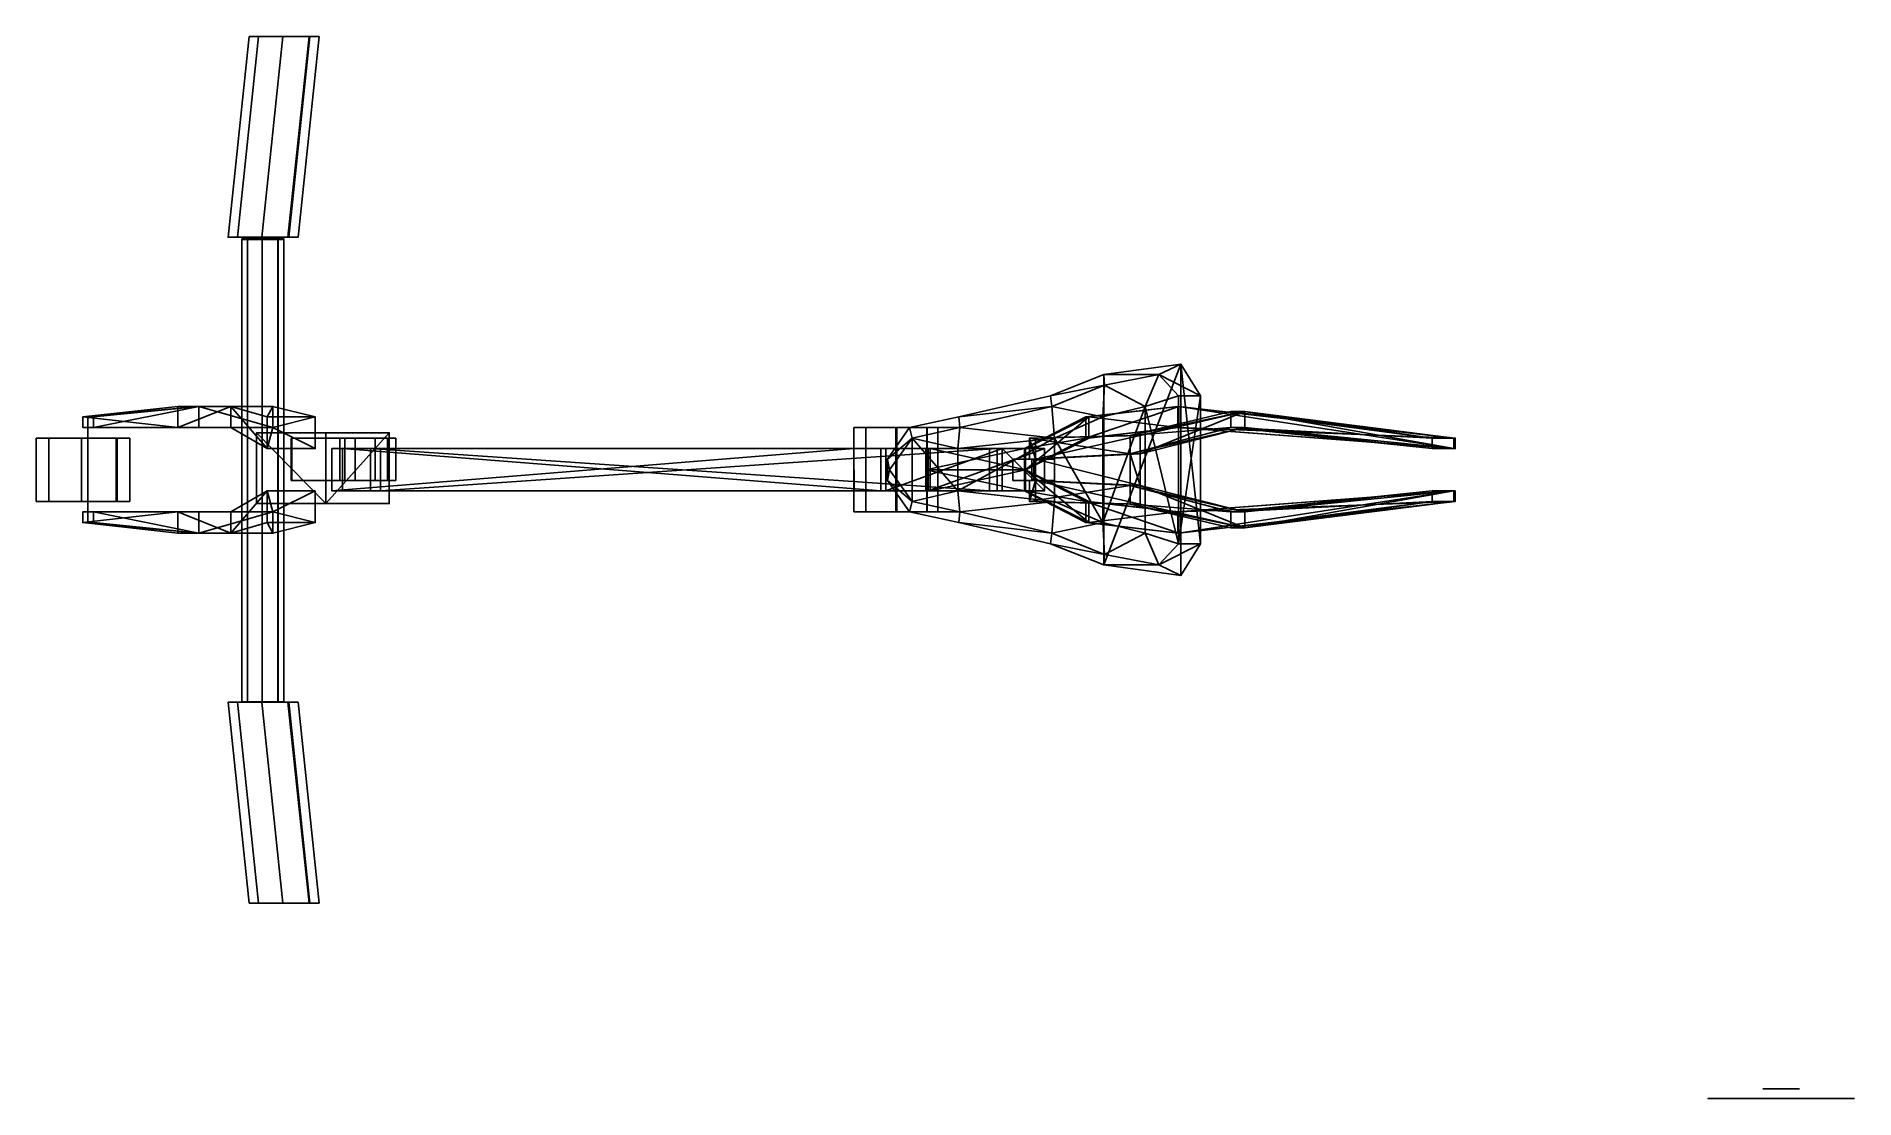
# Model space of a CAD drawing. Header units: millimetres. Extents: x -539 to 950, y -801 to 68.
import ezdxf

# ---------------------------------------------------------------- set-up
doc = ezdxf.new("R2010")
doc.units = ezdxf.units.MM
doc.layers.add('-akashdip mahapatra', color=7, linetype='Continuous', true_color=0xababab, plot=False)
doc.layers.add('Wheel -akashdip mahapatra', color=7, linetype='Continuous', plot=False)

msp = doc.modelspace()

# ---------------------------------------------------------------- linework, layer by layer
at = {"layer": '-akashdip mahapatra'}
msp.add_line((-496.6, -243.2, -10.1), (-496.6, -329.7, -10.1), dxfattribs=at)
at = {"layer": '-akashdip mahapatra', "color": 2}
for points, invisible_edges in [([(-381.8, -96, 652.8), (-364.5, 68.4, 652.8), (-374.2, -96, 633.4)], 2), ([(-364.5, 68.4, 652.8), (-381.8, -96, 652.8), (-374.2, -96, 673.5)], 12), ([(-374.2, -96, 633.4), (-356.9, 68.4, 633.4), (-336.9, 68.4, 624.5)], 12), ([(-336.9, 68.4, 624.5), (-354.2, -96, 624.5), (-374.2, -96, 633.4)], 12), ([(-356.9, 68.4, 633.4), (-374.2, -96, 633.4), (-364.5, 68.4, 652.8)], 2), ([(-374.2, -96, 673.5), (-356.9, 68.4, 673.5), (-364.5, 68.4, 652.8)], 12), ([(-354.2, -96, 682.5), (-336.9, 68.4, 682.5), (-374.2, -96, 673.5)], 2), ([(-356.9, 68.4, 673.5), (-374.2, -96, 673.5), (-336.9, 68.4, 682.5)], 2), ([(-364.5, 68.4, 652.8), (-314.8, 68.4, 672.8), (-356.9, 68.4, 633.4)], 2), ([(-314.8, 68.4, 672.8), (-364.5, 68.4, 652.8), (-356.9, 68.4, 673.5)], 12), ([(-356.9, 68.4, 633.4), (-307.2, 68.4, 653.5), (-315.5, 68.4, 632.1)], 12), ([(-315.5, 68.4, 632.1), (-336.9, 68.4, 624.5), (-356.9, 68.4, 633.4)], 12), ([(-307.2, 68.4, 653.5), (-356.9, 68.4, 633.4), (-314.8, 68.4, 672.8)], 2), ([(-356.9, 68.4, 673.5), (-336.9, 68.4, 682.5), (-314.8, 68.4, 672.8)], 12), ([(-354.2, -96, 624.5), (-336.9, 68.4, 624.5), (-332.8, -96, 632.1)], 2), ([(-336.9, 68.4, 682.5), (-354.2, -96, 682.5), (-332.1, -96, 672.8)], 12), ([(-315.5, 68.4, 632.1), (-332.8, -96, 632.1), (-336.9, 68.4, 624.5)], 2), ([(-332.1, -96, 672.8), (-314.8, 68.4, 672.8), (-336.9, 68.4, 682.5)], 12), ([(-332.8, -96, 632.1), (-315.5, 68.4, 632.1), (-307.2, 68.4, 653.5)], 12), ([(-307.2, 68.4, 653.5), (-324.5, -96, 653.5), (-332.8, -96, 632.1)], 12), ([(-324.5, -96, 653.5), (-307.2, 68.4, 653.5), (-332.1, -96, 672.8)], 2), ([(-314.8, 68.4, 672.8), (-332.1, -96, 672.8), (-307.2, 68.4, 653.5)], 2), ([(-381.8, -476.8, 652.8), (-364.5, -641.3, 652.8), (-374.2, -476.8, 673.5)], 2), ([(-364.5, -641.3, 652.8), (-381.8, -476.8, 652.8), (-374.2, -476.8, 633.4)], 12), ([(-336.9, -641.3, 682.5), (-354.2, -476.8, 682.5), (-374.2, -476.8, 673.5)], 12), ([(-374.2, -476.8, 673.5), (-356.9, -641.3, 673.5), (-336.9, -641.3, 682.5)], 12), ([(-356.9, -641.3, 673.5), (-374.2, -476.8, 673.5), (-364.5, -641.3, 652.8)], 2), ([(-374.2, -476.8, 633.4), (-356.9, -641.3, 633.4), (-364.5, -641.3, 652.8)], 12), ([(-356.9, -641.3, 633.4), (-374.2, -476.8, 633.4), (-336.9, -641.3, 624.5)], 2), ([(-354.2, -476.8, 624.5), (-336.9, -641.3, 624.5), (-374.2, -476.8, 633.4)], 2), ([(-354.2, -476.8, 682.5), (-336.9, -641.3, 682.5), (-332.1, -476.8, 672.8)], 2), ([(-336.9, -641.3, 624.5), (-354.2, -476.8, 624.5), (-332.8, -476.8, 632.1)], 12), ([(-314.8, -641.3, 672.8), (-332.1, -476.8, 672.8), (-336.9, -641.3, 682.5)], 2), ([(-332.8, -476.8, 632.1), (-315.5, -641.3, 632.1), (-336.9, -641.3, 624.5)], 12), ([(-315.5, -641.3, 632.1), (-332.8, -476.8, 632.1), (-307.2, -641.3, 653.5)], 2), ([(-324.5, -476.8, 653.5), (-307.2, -641.3, 653.5), (-332.8, -476.8, 632.1)], 2), ([(-307.2, -641.3, 653.5), (-324.5, -476.8, 653.5), (-332.1, -476.8, 672.8)], 12), ([(-332.1, -476.8, 672.8), (-314.8, -641.3, 672.8), (-307.2, -641.3, 653.5)], 12), ([(-364.5, -641.3, 652.8), (-314.8, -641.3, 672.8), (-356.9, -641.3, 673.5)], 2), ([(-314.8, -641.3, 672.8), (-364.5, -641.3, 652.8), (-356.9, -641.3, 633.4)], 12), ([(-336.9, -641.3, 682.5), (-356.9, -641.3, 673.5), (-314.8, -641.3, 672.8)], 2), ([(-356.9, -641.3, 633.4), (-307.2, -641.3, 653.5), (-314.8, -641.3, 672.8)], 12), ([(-307.2, -641.3, 653.5), (-356.9, -641.3, 633.4), (-315.5, -641.3, 632.1)], 2), ([(-336.9, -641.3, 624.5), (-315.5, -641.3, 632.1), (-356.9, -641.3, 633.4)], 2)]:
    msp.add_3dface(points, dxfattribs=dict(at, invisible_edges=invisible_edges))
at = {"layer": '-akashdip mahapatra'}
for points, invisible_edges in [([(-366, -476.4, 664.9), (-366, -97.4, 664.9), (-370.6, -476.4, 652.4)], 2), ([(-370.6, -97.4, 652.4), (-370.6, -476.4, 652.4), (-366, -97.4, 664.9)], 2), ([(-370.6, -476.4, 652.4), (-370.6, -97.4, 652.4), (-366, -97.4, 640.8)], 12), ([(-366, -97.4, 640.8), (-366, -476.4, 640.8), (-370.6, -476.4, 652.4)], 12), ([(-354, -476.4, 670.2), (-354, -97.4, 670.2), (-366, -97.4, 664.9)], 12), ([(-366, -97.4, 664.9), (-366, -476.4, 664.9), (-354, -476.4, 670.2)], 12), ([(-366, -476.4, 640.8), (-366, -97.4, 640.8), (-354, -476.4, 635.5)], 2), ([(-354, -97.4, 635.5), (-354, -476.4, 635.5), (-366, -97.4, 640.8)], 2), ([(-340.8, -476.4, 664.4), (-340.8, -97.4, 664.4), (-354, -476.4, 670.2)], 2), ([(-354, -97.4, 670.2), (-354, -476.4, 670.2), (-340.8, -97.4, 664.4)], 2), ([(-354, -476.4, 635.5), (-354, -97.4, 635.5), (-341.2, -97.4, 640)], 12), ([(-341.2, -97.4, 640), (-341.2, -476.4, 640), (-354, -476.4, 635.5)], 12), ([(-341.2, -476.4, 640), (-341.2, -97.4, 640), (-336.2, -476.4, 652.8)], 2), ([(-336.2, -97.4, 652.8), (-336.2, -476.4, 652.8), (-341.2, -97.4, 640)], 2), ([(-336.2, -476.4, 652.8), (-336.2, -97.4, 652.8), (-340.8, -97.4, 664.4)], 12), ([(-340.8, -97.4, 664.4), (-340.8, -476.4, 664.4), (-336.2, -476.4, 652.8)], 12), ([(190.6, -251.8, 18.3), (130.7, -251.8, -5.7), (140.5, -251.8, 18.3)], 12), ([(130.7, -251.8, -5.7), (190.6, -251.8, 18.3), (140.5, -251.8, -30.6)], 2), ([(130.7, -251.8, -5.7), (130.7, -321, -5.7), (140.5, -251.8, 18.3)], 2), ([(140.5, -321, 18.3), (140.5, -251.8, 18.3), (130.7, -321, -5.7)], 2), ([(140.5, -251.8, -30.6), (140.5, -321, -30.6), (130.7, -321, -5.7)], 12), ([(130.7, -321, -5.7), (130.7, -251.8, -5.7), (140.5, -251.8, -30.6)], 12), ([(140.5, -251.8, 18.3), (165.1, -251.8, 28.4), (190.6, -251.8, 18.3)], 12), ([(199.5, -251.8, -6.3), (140.5, -251.8, -30.6), (190.6, -251.8, 18.3)], 2), ([(140.5, -251.8, -30.6), (199.5, -251.8, -6.3), (190.3, -251.8, -30.6)], 12), ([(190.3, -251.8, -30.6), (165.7, -251.8, -40.2), (140.5, -251.8, -30.6)], 12), ([(140.5, -251.8, 18.3), (140.5, -321, 18.3), (165.1, -321, 28.4)], 12), ([(165.1, -321, 28.4), (165.1, -251.8, 28.4), (140.5, -251.8, 18.3)], 12), ([(165.7, -251.8, -40.2), (165.7, -321, -40.2), (140.5, -251.8, -30.6)], 2), ([(140.5, -321, -30.6), (140.5, -251.8, -30.6), (165.7, -321, -40.2)], 2), ([(165.1, -251.8, 28.4), (165.1, -321, 28.4), (190.6, -251.8, 18.3)], 2), ([(190.6, -321, 18.3), (190.6, -251.8, 18.3), (165.1, -321, 28.4)], 2), ([(190.3, -251.8, -30.6), (190.3, -321, -30.6), (165.7, -321, -40.2)], 12), ([(165.7, -321, -40.2), (165.7, -251.8, -40.2), (190.3, -251.8, -30.6)], 12), ([(199.5, -251.8, -6.3), (199.5, -321, -6.3), (190.3, -251.8, -30.6)], 2), ([(190.3, -321, -30.6), (190.3, -251.8, -30.6), (199.5, -321, -6.3)], 2), ([(190.6, -251.8, 18.3), (190.6, -321, 18.3), (199.5, -321, -6.3)], 12), ([(199.5, -321, -6.3), (199.5, -251.8, -6.3), (190.6, -251.8, 18.3)], 12), ([(-472.6, -260.5, 19.9), (-538.9, -260.5, -6.8), (-528.7, -260.5, 20.8)], 12), ([(-538.9, -260.5, -6.8), (-472.6, -260.5, 19.9), (-528.7, -260.5, -32.6)], 2), ([(-528.7, -312.4, 20.8), (-528.7, -260.5, 20.8), (-538.9, -312.4, -6.8)], 2), ([(-538.9, -260.5, -6.8), (-538.9, -312.4, -6.8), (-528.7, -260.5, 20.8)], 2), ([(-538.9, -312.4, -6.8), (-538.9, -260.5, -6.8), (-528.7, -260.5, -32.6)], 12), ([(-528.7, -260.5, -32.6), (-528.7, -312.4, -32.6), (-538.9, -312.4, -6.8)], 12), ([(-528.7, -260.5, 20.8), (-502, -260.5, 32.8), (-472.6, -260.5, 19.9)], 12), ([(-462.4, -260.5, -5.9), (-528.7, -260.5, -32.6), (-472.6, -260.5, 19.9)], 2), ([(-528.7, -260.5, -32.6), (-462.4, -260.5, -5.9), (-473.5, -260.5, -34.4)], 12), ([(-473.5, -260.5, -34.4), (-502, -260.5, -44.5), (-528.7, -260.5, -32.6)], 12), ([(-528.7, -312.4, -32.6), (-528.7, -260.5, -32.6), (-502, -312.4, -44.5)], 2), ([(-502, -260.5, -44.5), (-502, -312.4, -44.5), (-528.7, -260.5, -32.6)], 2), ([(-502, -312.4, 32.8), (-502, -260.5, 32.8), (-528.7, -260.5, 20.8)], 12), ([(-528.7, -260.5, 20.8), (-528.7, -312.4, 20.8), (-502, -312.4, 32.8)], 12), ([(-502, -312.4, -44.5), (-502, -260.5, -44.5), (-473.5, -260.5, -34.4)], 12), ([(-473.5, -260.5, -34.4), (-473.5, -312.4, -34.4), (-502, -312.4, -44.5)], 12), ([(-472.6, -312.4, 19.9), (-472.6, -260.5, 19.9), (-502, -312.4, 32.8)], 2), ([(-502, -260.5, 32.8), (-502, -312.4, 32.8), (-472.6, -260.5, 19.9)], 2), ([(-473.5, -312.4, -34.4), (-473.5, -260.5, -34.4), (-462.4, -312.4, -5.9)], 2), ([(-462.4, -260.5, -5.9), (-462.4, -312.4, -5.9), (-473.5, -260.5, -34.4)], 2), ([(-462.4, -312.4, -5.9), (-462.4, -260.5, -5.9), (-472.6, -260.5, 19.9)], 12), ([(-472.6, -260.5, 19.9), (-472.6, -312.4, 19.9), (-462.4, -312.4, -5.9)], 12), ([(-329.6, -260.5, 639.6), (-330.2, -260.5, 660.1), (-286.2, -260.5, 660.7)], 12), ([(-286.2, -295.1, 660.7), (-286.2, -260.5, 660.7), (-330.2, -295.1, 660.1)], 2), ([(-330.2, -260.5, 660.1), (-330.2, -295.1, 660.1), (-286.2, -260.5, 660.7)], 2), ([(-286.2, -260.5, 660.7), (-289.2, -260.5, 640.8), (-329.6, -260.5, 639.6)], 12), ([(-277.8, -260.5, 594.5), (-329.6, -260.5, 639.6), (-272.3, -260.5, 628.8)], 2), ([(-289.2, -260.5, 640.8), (-272.3, -260.5, 628.8), (-329.6, -260.5, 639.6)], 2), ([(-329.6, -295.1, 639.6), (-329.6, -260.5, 639.6), (-277.8, -260.5, 594.5)], 12), ([(-277.8, -260.5, 594.5), (-277.8, -295.1, 594.5), (-329.6, -295.1, 639.6)], 12), ([(-261.5, -260.5, 541.5), (-290.4, -260.5, 546.3), (-251.3, -260.5, 589)], 2), ([(-277.8, -260.5, 594.5), (-251.3, -260.5, 589), (-290.4, -260.5, 546.3)], 2), ([(-277.8, -295.1, 594.5), (-277.8, -260.5, 594.5), (-290.4, -295.1, 546.3)], 2), ([(-290.4, -260.5, 546.3), (-290.4, -295.1, 546.3), (-277.8, -260.5, 594.5)], 2), ([(-289.2, -260.5, 640.8), (-286.2, -260.5, 660.7), (-272.3, -260.5, 628.8)], 2), ([(-244.6, -260.5, 646.3), (-272.3, -260.5, 628.8), (-286.2, -260.5, 660.7)], 2), ([(-244.6, -295.1, 646.3), (-244.6, -260.5, 646.3), (-286.2, -260.5, 660.7)], 12), ([(-286.2, -260.5, 660.7), (-286.2, -295.1, 660.7), (-244.6, -295.1, 646.3)], 12), ([(-251.3, -260.5, 589), (-277.8, -260.5, 594.5), (-272.3, -260.5, 628.8)], 12), ([(-272.3, -260.5, 628.8), (-244.6, -260.5, 646.3), (-251.3, -260.5, 589)], 12), ([(-261.5, -295.1, 541.5), (-261.5, -260.5, 541.5), (-251.3, -260.5, 589)], 12), ([(-251.3, -260.5, 589), (-251.3, -295.1, 589), (-261.5, -295.1, 541.5)], 12), ([(-251.3, -295.1, 589), (-251.3, -260.5, 589), (-244.6, -295.1, 646.3)], 2), ([(-244.6, -260.5, 646.3), (-244.6, -295.1, 646.3), (-251.3, -260.5, 589)], 2), ([(278, -277.8, 530.8), (260.7, -277.8, 530.8), (295, -277.8, 611.2)], 2), ([(276.3, -277.8, 614.6), (295, -277.8, 611.2), (260.7, -277.8, 530.8)], 2), ([(260.7, -277.8, 530.8), (260.7, -295.1, 530.8), (276.3, -295.1, 614.6)], 12), ([(276.3, -295.1, 614.6), (276.3, -277.8, 614.6), (260.7, -277.8, 530.8)], 12), ([(278, -295.1, 530.8), (278, -277.8, 530.8), (295, -295.1, 611.2)], 2), ([(295, -277.8, 611.2), (295, -295.1, 611.2), (278, -277.8, 530.8)], 2), ([(-330.2, -295.1, 660.1), (-329.6, -295.1, 639.6), (-286.2, -295.1, 660.7)], 2), ([(-329.6, -295.1, 639.6), (-277.8, -295.1, 594.5), (-272.3, -295.1, 628.8)], 12), ([(-272.3, -295.1, 628.8), (-289.2, -295.1, 640.8), (-329.6, -295.1, 639.6)], 12), ([(-289.2, -295.1, 640.8), (-286.2, -295.1, 660.7), (-329.6, -295.1, 639.6)], 2), ([(-290.4, -295.1, 546.3), (-261.5, -295.1, 541.5), (-251.3, -295.1, 589)], 12), ([(-251.3, -295.1, 589), (-277.8, -295.1, 594.5), (-290.4, -295.1, 546.3)], 12), ([(-286.2, -295.1, 660.7), (-289.2, -295.1, 640.8), (-272.3, -295.1, 628.8)], 12), ([(-272.3, -295.1, 628.8), (-244.6, -295.1, 646.3), (-286.2, -295.1, 660.7)], 12), ([(-277.8, -295.1, 594.5), (-251.3, -295.1, 589), (-272.3, -295.1, 628.8)], 2), ([(-244.6, -295.1, 646.3), (-272.3, -295.1, 628.8), (-251.3, -295.1, 589)], 2), ([(260.7, -295.1, 530.8), (278, -295.1, 530.8), (295, -295.1, 611.2)], 12), ([(295, -295.1, 611.2), (276.3, -295.1, 614.6), (260.7, -295.1, 530.8)], 12), ([(-472.6, -312.4, 19.9), (-538.9, -312.4, -6.8), (-528.7, -312.4, -32.6)], 12), ([(-538.9, -312.4, -6.8), (-472.6, -312.4, 19.9), (-528.7, -312.4, 20.8)], 2), ([(-462.4, -312.4, -5.9), (-528.7, -312.4, -32.6), (-473.5, -312.4, -34.4)], 2), ([(-502, -312.4, -44.5), (-473.5, -312.4, -34.4), (-528.7, -312.4, -32.6)], 2), ([(-528.7, -312.4, -32.6), (-462.4, -312.4, -5.9), (-472.6, -312.4, 19.9)], 12), ([(-502, -312.4, 32.8), (-528.7, -312.4, 20.8), (-472.6, -312.4, 19.9)], 2), ([(190.6, -321, 18.3), (130.7, -321, -5.7), (140.5, -321, -30.6)], 12), ([(130.7, -321, -5.7), (190.6, -321, 18.3), (140.5, -321, 18.3)], 2), ([(140.5, -321, -30.6), (199.5, -321, -6.3), (190.6, -321, 18.3)], 12), ([(165.1, -321, 28.4), (140.5, -321, 18.3), (190.6, -321, 18.3)], 2), ([(199.5, -321, -6.3), (140.5, -321, -30.6), (190.3, -321, -30.6)], 2), ([(165.7, -321, -40.2), (190.3, -321, -30.6), (140.5, -321, -30.6)], 2)]:
    msp.add_3dface(points, dxfattribs=dict(at, invisible_edges=invisible_edges))
at = {"layer": 'Wheel -akashdip mahapatra', "color": 142, "extrusion": (0, -1, 6.12323e-17)}
msp.add_circle((890.2, -81.5, 801.3), 60, dxfattribs=at)
at = {"layer": 'Wheel -akashdip mahapatra', "extrusion": (-4.93038e-32, -1, 2.24208e-46)}
msp.add_circle((890.2, -81.5, 793.3), 15, dxfattribs=at)
msp.add_circle((890.2, -81.5, 793.3), 15, dxfattribs=at)

# ---------------------------------------------------------------- meshes
at = {"layer": '-akashdip mahapatra'}
mesh = msp.add_polyface(dxfattribs=at)
corners = [(-492.2, -321, -14.5), (-500.9, -321, -5.8), (-405.7, -321, 106.7), (-423, -321, 115.3), (-379.7, -321, 219.2), (-345.1, -321, 219.2), (-310.5, -303.7, 331.7), (-349.8, -303.7, 344.3), (-301.8, -256.1, 331.7), (-358.5, -256.1, 344.3), (-249.9, -256.1, 539.4), (-301.8, -256.1, 548.1), (-265.3, -269.1, 478.8), (-257.1, -269.1, 513.4), (248.1, -269.1, 513.4), (241.7, -269.1, 478.8), (252, -269.1, 530.8), (286.7, -269.1, 530.8), (191.5, -269.1, 11.5), (156.8, -269.1, 20.1), (-296.8, -269.1, 356.8), (-288.1, -269.1, 391.5), (130.9, -269.1, -5.8), (152.8, -269.1, 24.5), (323.1, -312.4, -16.7), (271.3, -286.4, -19.3), (320.5, -312.4, 14), (270.4, -286.4, 12.3), (396.8, -321, 14), (395.9, -321, -12.3), (623.2, -303.7), (622, -303.7, 19.2), (-336.2, -476.4, 652.8), (-366, -476.4, 640.8), (-341.2, -476.4, 640), (-354, -476.4, 635.5), (-340.8, -476.4, 664.4), (-370.6, -476.4, 652.4), (-354, -476.4, 670.2), (-366, -476.4, 664.9), (-358.5, -314.1, 344.3), (-301.8, -314.1, 331.7), (-249.9, -314.1, 539.4), (-301.8, -314.1, 548.1), (-257.1, -303.7, 513.4), (-265.3, -303.7, 478.8), (248.1, -303.7, 513.4), (241.7, -303.7, 478.8), (-288.1, -303.7, 391.5), (-296.8, -303.7, 356.8), (130.9, -303.7, -5.8), (152.8, -303.7, 24.5), (286.7, -303.7, 530.8), (252, -303.7, 530.8), (191.5, -303.7, 11.5), (156.8, -303.7, 20.1), (-345.1, -338.4, 219.2), (-310.5, -329.7, 331.7), (-349.8, -329.7, 344.3), (-379.7, -338.4, 219.2), (-423, -338.4, 115.3), (-405.7, -338.4, 106.7), (-500.9, -329.7, -5.8), (-492.2, -329.7, -14.5), (396.8, -338.4, 14), (395.9, -338.4, -12.3), (623.2, -312.4), (622, -312.4, 19.2), (320.5, -329.7, 14), (323.1, -329.7, -16.7), (189.7, -303.7, 11.4), (193.2, -303.7, -24.6), (270.4, -303.7, 12.3), (271.3, -303.7, -19.3), (130.7, -269.1, -5.7), (279.3, -312.4, 490.1), (279.3, -295.1, 490.1), (274.4, -312.4, 466.4), (274.4, -295.1, 466.4), (-345.1, -251.8, 219.2), (-345.1, -234.5, 219.2), (-310.5, -243.2, 331.7), (-310.5, -269.1, 331.7), (-349.8, -269.1, 344.3), (-349.8, -243.2, 344.3), (-379.7, -234.5, 219.2), (-379.7, -251.8, 219.2), (-405.7, -251.8, 106.7), (-405.7, -234.5, 106.7), (-492.2, -251.8, -14.5), (-492.2, -243.2, -14.5), (-423, -251.8, 115.3), (-423, -234.5, 115.3), (-500.9, -243.2, -5.8), (-500.9, -251.8, -5.8), (189.7, -286.4, 11.4), (193.2, -286.4, -24.6), (450.7, -334, 254.6), (450.7, -321, 254.6), (439.4, -321, 242.8), (604.3, -303.7, 19.2), (604.3, -312.4, 19.2), (439.4, -334, 242.8), (356.9, -314.6, 354.6), (365, -314.6, 372.4), (365, -299.4, 372.4), (356.9, -299.4, 354.6), (439.4, -251.8, 242.8), (356.9, -273.4, 354.6), (356.9, -258.3, 354.6), (439.4, -238.8, 242.8), (450.7, -251.8, 254.6), (365, -273.4, 372.4), (450.7, -238.8, 254.6), (365, -258.3, 372.4), (274.4, -277.8, 466.4), (274.4, -260.5, 466.4), (279.3, -277.8, 490.1), (279.3, -260.5, 490.1), (604.3, -260.5, 19.2), (622, -260.5, 19.2), (604.3, -269.1, 19.2), (622, -269.1, 19.2), (271.3, -269.1, -19.3), (193.2, -269.1, -24.6), (323.1, -243.2, -16.7), (323.1, -260.5, -16.7), (395.9, -234.5, -12.3), (395.9, -251.8, -12.3), (623.2, -260.5), (623.2, -269.1), (396.8, -234.5, 14), (396.8, -251.8, 14), (320.5, -243.2, 14), (320.5, -260.5, 14), (270.4, -269.1, 12.3), (189.7, -269.1, 11.4), (-354.2, -476.8, 682.5), (-374.2, -476.8, 673.5), (-332.1, -476.8, 672.8), (-381.8, -476.8, 652.8), (-374.2, -476.8, 633.4), (-324.5, -476.8, 653.5), (-332.8, -476.8, 632.1), (-354.2, -476.8, 624.5), (-354, -97.4, 670.2), (-366, -97.4, 664.9), (-340.8, -97.4, 664.4), (-370.6, -97.4, 652.4), (-366, -97.4, 640.8), (-336.2, -97.4, 652.8), (-341.2, -97.4, 640), (-354, -97.4, 635.5), (-324.5, -96, 653.5), (-374.2, -96, 633.4), (-332.8, -96, 632.1), (-354.2, -96, 624.5), (-332.1, -96, 672.8), (-381.8, -96, 652.8), (-354.2, -96, 682.5), (-374.2, -96, 673.5), (-354, -98, 670.2), (-366, -98, 664.9), (-340.8, -98, 664.4), (-370.6, -98, 652.4), (-366, -98, 640.8), (-336.2, -98, 652.8), (-341.2, -98, 640), (-354, -98, 635.5)]
mesh.append_faces([[corners[k] for k in face] for face in [(7, 5, 4), (26, 25, 27), (26, 29, 24), (30, 28, 31), (56, 58, 59), (62, 61, 60), (64, 66, 67), (65, 68, 69), (73, 68, 72), (49, 74, 50), (84, 80, 85), (79, 83, 86), (88, 93, 92), (98, 100, 31), (101, 97, 67), (77, 104, 75), (105, 78, 76), (97, 103, 104), (106, 98, 105), (108, 111, 112), (113, 109, 114), (115, 112, 117), (114, 116, 118), (119, 113, 120), (111, 121, 122), (133, 123, 135), (133, 127, 125), (129, 131, 120), (132, 130, 122), (128, 134, 126), (25, 134, 27)]], dxfattribs={"vtx0": -1})
mesh.append_faces([[corners[k] for k in face] for face in [(0, 1, 2), (3, 2, 1), (6, 5, 7), (8, 9, 10), (11, 10, 9), (20, 21, 22), (23, 22, 21), (24, 25, 26), (29, 28, 30), (32, 33, 34), (35, 34, 33), (38, 39, 36), (37, 36, 39), (44, 45, 46), (47, 46, 45), (52, 53, 54), (55, 54, 53), (60, 61, 59), (56, 59, 61), (64, 68, 65), (70, 71, 72), (73, 72, 71), (45, 12, 47), (15, 47, 12), (46, 14, 44), (13, 44, 14), (53, 16, 55), (19, 55, 16), (58, 7, 59), (4, 59, 7), (60, 3, 62), (1, 62, 3), (63, 0, 61), (2, 61, 0), (56, 5, 57), (6, 57, 5), (75, 76, 77), (78, 77, 76), (81, 80, 84), (87, 88, 79), (80, 79, 88), (86, 85, 91), (92, 91, 85), (90, 93, 88), (91, 87, 86), (79, 86, 87), (27, 72, 26), (68, 26, 72), (28, 64, 31), (67, 31, 64), (30, 66, 29), (65, 29, 66), (24, 69, 25), (73, 25, 69), (67, 97, 31), (98, 31, 97), (100, 99, 101), (102, 101, 99), (75, 104, 76), (105, 76, 104), (78, 106, 77), (102, 103, 97), (99, 98, 106), (107, 111, 108), (110, 109, 113), (108, 112, 115), (112, 117, 114), (109, 116, 114), (121, 107, 119), (110, 119, 107), (120, 113, 122), (111, 122, 113), (123, 25, 124), (96, 124, 25), (127, 128, 125), (126, 125, 128), (120, 122, 131), (133, 134, 131), (132, 131, 134), (136, 95, 135), (27, 135, 95), (125, 123, 133), (127, 131, 129), (132, 134, 128), (112, 105, 117), (76, 117, 105), (137, 138, 139), (140, 139, 138), (142, 141, 143), (144, 143, 141), (145, 146, 147), (148, 147, 146), (150, 149, 151), (152, 151, 149), (153, 154, 155), (156, 155, 154), (159, 160, 157), (158, 157, 160), (161, 162, 163), (164, 163, 162), (166, 165, 167), (168, 167, 165)]], dxfattribs={"vtx1": -1})
mesh.append_faces([[corners[k] for k in face] for face in [(2, 3, 4), (4, 5, 2), (12, 13, 14), (14, 15, 12), (16, 17, 18), (18, 19, 16), (26, 28, 29), (36, 37, 33), (33, 32, 36), (40, 41, 42), (42, 43, 40), (48, 49, 50), (50, 51, 48), (56, 57, 58), (62, 63, 61), (64, 65, 66), (73, 69, 68), (43, 11, 9), (9, 40, 43), (10, 42, 41), (41, 8, 10), (49, 20, 74), (51, 23, 21), (21, 48, 51), (17, 52, 54), (54, 18, 17), (16, 53, 52), (52, 17, 16), (59, 4, 3), (3, 60, 59), (61, 2, 5), (5, 56, 61), (79, 80, 81), (81, 82, 79), (83, 84, 85), (85, 86, 83), (79, 82, 83), (89, 90, 88), (88, 87, 89), (91, 92, 93), (93, 94, 91), (88, 92, 85), (85, 80, 88), (94, 89, 87), (87, 91, 94), (95, 70, 72), (72, 27, 95), (26, 68, 64), (64, 28, 26), (29, 65, 69), (69, 24, 29), (25, 73, 71), (71, 96, 25), (98, 99, 100), (101, 102, 97), (77, 103, 104), (105, 106, 78), (77, 103, 106), (97, 104, 105), (105, 98, 97), (99, 106, 103), (103, 102, 99), (107, 108, 109), (109, 110, 107), (113, 114, 112), (112, 111, 113), (108, 115, 116), (116, 109, 108), (114, 118, 117), (119, 110, 113), (111, 107, 121), (125, 126, 25), (25, 123, 125), (129, 130, 128), (128, 127, 129), (131, 132, 122), (135, 27, 134), (134, 133, 135), (117, 118, 116), (116, 115, 117), (124, 136, 135), (135, 123, 124), (133, 131, 127), (132, 128, 130), (25, 126, 134), (66, 30, 31), (31, 67, 66), (130, 129, 120), (120, 122, 130), (105, 112, 108), (108, 106, 105), (139, 140, 141), (141, 142, 139), (147, 148, 149), (149, 150, 147), (157, 158, 154), (154, 153, 157), (163, 164, 165), (165, 166, 163)]], dxfattribs={"vtx2": -1})
at = {"layer": '-akashdip mahapatra', "color": 1}
mesh = msp.add_polyface(dxfattribs=at)
corners = [(159.7, -286.4, 641.7), (158.3, -295.1, 625), (178.4, -312.4, 657), (176.3, -321, 625.7), (216.6, -329.7, 625.7), (217.3, -321, 657.7), (292.9, -338.4, 652.1), (291.6, -347, 613.9), (335.3, -364.3, 585.5), (336, -355.7, 633.4), (380.4, -364.3, 644.5), (398.4, -373, 618.8), (414.4, -347, 650.7), (396.4, -347, 673.6), (215.9, -303.7, 666.7), (295, -312.4, 666), (334.6, -329.7, 662.5), (369.3, -338.4, 666.7), (380.4, -208.5, 644.5), (369.3, -234.5, 666.7), (396.4, -225.8, 673.6), (336, -217.2, 633.4), (334.6, -243.2, 662.5), (292.9, -234.5, 652.1), (295, -260.5, 666), (217.3, -251.8, 657.7), (215.9, -269.1, 666.7), (178.4, -260.5, 657), (398.4, -199.9, 618.8), (414.4, -225.8, 650.7), (335.3, -208.5, 585.5), (291.6, -225.8, 613.9), (216.6, -243.2, 625.7), (176.3, -251.8, 625.7), (158.3, -277.8, 625)]
mesh.append_faces([[corners[k] for k in face] for face in [(2, 5, 14), (17, 10, 13), (18, 19, 20), (25, 27, 26), (34, 1, 0), (0, 2, 27)]], dxfattribs={"color": 1})
mesh.append_faces([[corners[k] for k in face] for face in [(2, 1, 3), (3, 5, 2), (6, 4, 7), (7, 9, 6), (10, 8, 11), (10, 12, 13), (15, 5, 6), (6, 16, 15), (17, 9, 10), (21, 19, 18), (22, 23, 24), (25, 24, 23), (29, 18, 20), (30, 18, 28), (21, 31, 23), (32, 23, 31), (25, 33, 27), (34, 27, 33)]], dxfattribs={"vtx0": -1, "color": 1})
mesh.append_faces([[corners[k] for k in face] for face in [(0, 1, 2), (5, 4, 6), (9, 8, 10), (14, 5, 15), (16, 9, 17), (21, 23, 22), (28, 18, 29), (30, 31, 21), (32, 33, 25), (26, 14, 24), (15, 24, 14), (22, 16, 19), (17, 19, 16), (29, 12, 28), (11, 28, 12)]], dxfattribs={"vtx1": -1, "color": 1})
mesh.append_faces([[corners[k] for k in face] for face in [(3, 4, 5), (7, 8, 9), (10, 11, 12), (6, 9, 16), (21, 22, 19), (25, 26, 24), (30, 21, 18), (32, 25, 23), (34, 0, 27), (27, 2, 14), (14, 26, 27), (24, 15, 16), (16, 22, 24), (19, 17, 13), (13, 20, 19), (13, 12, 29), (29, 20, 13), (28, 11, 8), (8, 30, 28)]], dxfattribs={"vtx2": -1, "color": 1})

doc.saveas('drawing.dxf')
